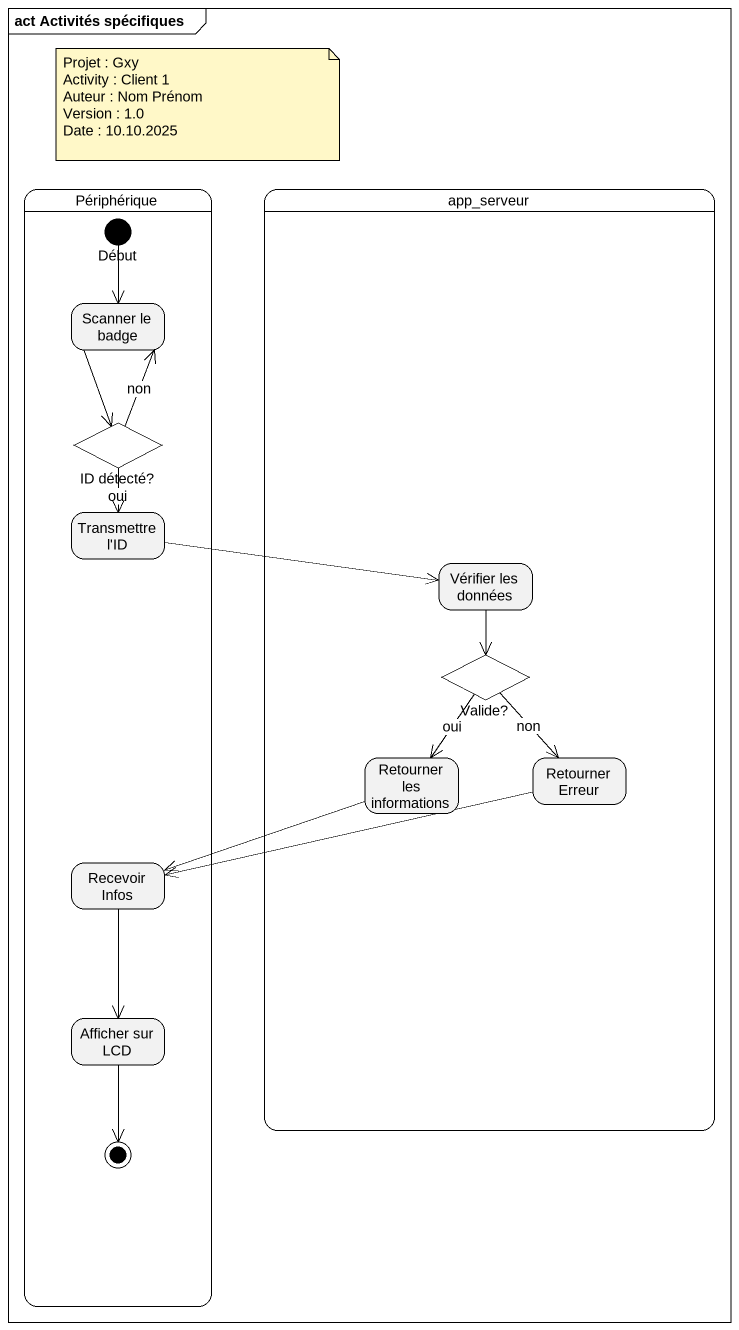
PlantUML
@startuml
mainframe act Activités spécifiques
hide empty description
state Périphérique {
  state Début <<start>>
  state "Scanner le badge" as Scanner_le_badge
  state "ID détecté?" as ID_détecté <<choice>>
  state "Transmettre l'ID" as Transmettre_l_ID
  state "Recevoir Infos" as Recevoir_Infos
  state "Afficher sur LCD" as Afficher_sur_LCD
  Afficher_sur_LCD --> [*]
}
state app_serveur {
  state "Vérifier les données" as Vérifier_les_données
  state "Valide?" as Valide <<choice>>
  state "Retourner les informations" as Retourner_les_informations
  state "Retourner Erreur" as Retourner_Erreur
}
Début --> Scanner_le_badge
Scanner_le_badge --> ID_détecté
ID_détecté -up-> Scanner_le_badge : non
ID_détecté --> Transmettre_l_ID : oui
Transmettre_l_ID -right-> Vérifier_les_données
Vérifier_les_données --> Valide
Valide --> Retourner_les_informations : oui
Valide --> Retourner_Erreur : non
Retourner_les_informations -left-> Recevoir_Infos
Retourner_Erreur -left-> Recevoir_Infos
Recevoir_Infos --> Afficher_sur_LCD
note as N1
  Projet : Gxy
  Activity : Client 1
  Auteur : Nom Prénom
  Version : 1.0
  Date : 10.10.2025
end note
@enduml
